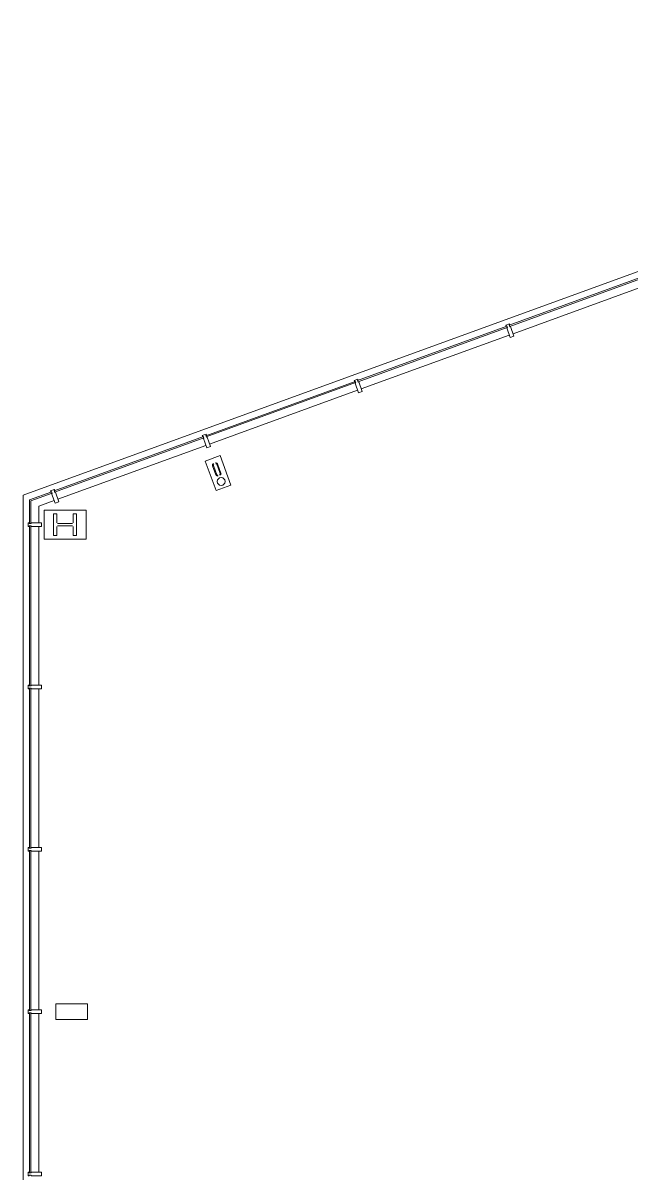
# Model space of a CAD drawing. Header units: inches. Extents: x 938 to 12482, y -17198 to -3672.
# Drawn here: x 6664 to 7127, y -4548 to -3672 of the extents above; entities that cross this region are included whole.
import ezdxf

# ---------------------------------------------------------------- set-up
doc = ezdxf.new("R2010")
doc.units = ezdxf.units.IN
doc.header["$MEASUREMENT"] = 0
doc.layers.add('Building', color=7, linetype='Continuous', true_color=0xffffff)
doc.layers.add('Columns', color=7, linetype='Continuous', true_color=0xffffff)

msp = doc.modelspace()

# ---------------------------------------------------------------- linework, layer by layer
at = {"layer": 'Building', "color": 18, "lineweight": 5, "true_color": 0x000000, "transparency": 33554687}
for points in [[(7651.8, -4692.07), (7651.8, -3671.98), (6663.8, -4031.58), (6663.8, -4822.12), (6667.8, -4825.63)], [(7034.01, -3902.16), (7147.63, -3860.8)], [(7034.35, -3903.1), (7147.97, -3861.74)], [(7036.87, -3908.56), (7149.55, -3867.55)], [(6918.5, -3944.2), (7032.13, -3902.84)], [(6918.85, -3945.14), (7032.47, -3903.78)], [(7034.73, -3911.47), (7032.09, -3904.2), (7032.56, -3904.03), (7032.05, -3902.62), (7031.58, -3902.79), (7031.31, -3902.07), (7034.13, -3901.05), (7034.39, -3901.76), (7033.92, -3901.94), (7034.44, -3903.35), (7034.91, -3903.17), (7037.55, -3910.44), (7034.73, -3911.47)], [(6921.37, -3950.6), (7034.05, -3909.59)], [(6919.23, -3953.51), (6916.59, -3946.24), (6917.06, -3946.07), (6916.54, -3944.66), (6916.07, -3944.83), (6915.81, -3944.11), (6918.63, -3943.09), (6918.89, -3943.8), (6918.42, -3943.97), (6918.94, -3945.38), (6919.41, -3945.21), (6922.05, -3952.48), (6919.23, -3953.51)], [(6803, -3986.23), (6916.63, -3944.88)], [(6803.35, -3987.17), (6916.97, -3945.82)], [(6805.87, -3992.64), (6918.55, -3951.63)], [(6687.5, -4028.27), (6801.12, -3986.92)], [(6687.85, -4029.21), (6801.47, -3987.86)], [(6803.73, -3995.55), (6801.09, -3988.28), (6801.56, -3988.11), (6801.04, -3986.7), (6800.57, -3986.87), (6800.31, -3986.15), (6803.13, -3985.12), (6803.39, -3985.84), (6802.92, -3986.01), (6803.44, -3987.42), (6803.91, -3987.25), (6806.55, -3994.52), (6803.73, -3995.55)], [(6690.37, -4034.68), (6803.05, -3993.67)], [(6822.07, -4023.99), (6810.79, -4028.1), (6802.58, -4005.54), (6813.86, -4001.44), (6822.07, -4023.99)], [(6808.14, -4009.11), (6810.7, -4016.16)], [(6808.72, -4008.9), (6811.29, -4015.94)], [(6811.31, -4007.95), (6813.87, -4015)], [(6811.9, -4007.74), (6814.46, -4014.79)], [(6668.8, -4052.99), (6668.8, -4035.08), (6685.62, -4028.96)], [(6669.8, -4052.99), (6669.8, -4035.78), (6685.97, -4029.9)], [(6688.23, -4037.59), (6685.59, -4030.32), (6686.06, -4030.15), (6685.54, -4028.74), (6685.07, -4028.91), (6684.81, -4028.19), (6687.63, -4027.16), (6687.89, -4027.88), (6687.42, -4028.05), (6687.94, -4029.46), (6688.41, -4029.29), (6691.05, -4036.56), (6688.23, -4037.59)], [(6675.8, -4052.49), (6675.8, -4039.98), (6687.55, -4035.71)], [(6677.8, -4055.49), (6670.06, -4055.49), (6670.06, -4054.99), (6668.56, -4054.99), (6668.56, -4055.49), (6667.8, -4055.49), (6667.8, -4052.49), (6668.56, -4052.49), (6668.56, -4052.99), (6670.06, -4052.99), (6670.06, -4052.49), (6677.8, -4052.49), (6677.8, -4055.49)], [(6668.8, -4054.99), (6668.8, -4176.11)], [(6669.8, -4054.99), (6669.8, -4176.11)], [(6675.8, -4176.11), (6675.8, -4055.49)], [(6677.8, -4179.11), (6670.06, -4179.11), (6670.06, -4178.61), (6668.56, -4178.61), (6668.56, -4179.11), (6667.8, -4179.11), (6667.8, -4176.11), (6668.56, -4176.11), (6668.56, -4176.61), (6670.06, -4176.61), (6670.06, -4176.11), (6677.8, -4176.11), (6677.8, -4179.11)], [(6668.8, -4178.61), (6668.8, -4300.23)], [(6669.8, -4178.61), (6669.8, -4300.23)], [(6675.8, -4299.73), (6675.8, -4179.11)], [(6677.8, -4302.73), (6670.06, -4302.73), (6670.06, -4302.23), (6668.56, -4302.23), (6668.56, -4302.73), (6667.8, -4302.73), (6667.8, -4299.73), (6668.56, -4299.73), (6668.56, -4300.23), (6670.06, -4300.23), (6670.06, -4299.73), (6677.8, -4299.73), (6677.8, -4302.73)], [(6668.8, -4302.23), (6668.8, -4423.85)], [(6669.8, -4302.23), (6669.8, -4423.85)], [(6675.8, -4423.35), (6675.8, -4302.73)], [(6677.8, -4426.35), (6670.06, -4426.35), (6670.06, -4425.85), (6668.56, -4425.85), (6668.56, -4426.35), (6667.8, -4426.35), (6667.8, -4423.35), (6668.56, -4423.35), (6668.56, -4423.85), (6670.06, -4423.85), (6670.06, -4423.35), (6677.8, -4423.35), (6677.8, -4426.35)], [(6668.8, -4425.85), (6668.8, -4547.47)], [(6669.8, -4425.85), (6669.8, -4547.47)], [(6712.8, -4418.85), (6688.8, -4418.85), (6688.8, -4430.85), (6712.8, -4430.85), (6712.8, -4418.85)], [(6675.8, -4546.97), (6675.8, -4426.35)], [(6677.8, -4549.97), (6670.06, -4549.97), (6670.06, -4549.47), (6668.56, -4549.47), (6668.56, -4549.97), (6667.8, -4549.97), (6667.8, -4546.97), (6668.56, -4546.97), (6668.56, -4547.47), (6670.06, -4547.47), (6670.06, -4546.97), (6677.8, -4546.97), (6677.8, -4549.97)]]:
    msp.add_lwpolyline(points, dxfattribs=at).dxf.unprotected_set("ltscale", 0)
msp.add_circle((6814.63, -4021.11), 3, dxfattribs=at).dxf.unprotected_set("ltscale", 0)
for centre, radius, start, end in [((6809.31, -4008.68), 1.25, 110, -160.00001), ((6809.31, -4008.68), 0.625, 110, -160.00001), ((6810.72, -4008.17), 1.25, 20, 109.99999), ((6810.72, -4008.17), 0.625, 20, 109.99999), ((6811.88, -4015.73), 1.25, -160, -70), ((6811.88, -4015.73), 0.625, -160, -70), ((6813.29, -4015.22), 0.625, -70, 20), ((6813.29, -4015.22), 1.25, -70, 20)]:
    msp.add_arc(centre, radius, start, end, dxfattribs=at).dxf.unprotected_set("ltscale", 0)
at = {"layer": 'Columns', "color": 6, "lineweight": 5, "transparency": 33554687}
for points in [[(6679.81, -4064.99), (6711.79, -4064.99), (6711.79, -4042.99), (6679.81, -4042.99), (6679.81, -4064.99)], [(6689.5, -4052.59), (6689.5, -4045.81), (6687.03, -4045.81), (6687.03, -4062.17), (6689.5, -4062.17), (6689.5, -4055.38)], [(6702.1, -4052.59), (6702.1, -4045.81), (6704.57, -4045.81), (6704.57, -4062.17), (6702.1, -4062.17), (6702.1, -4055.38)], [(6701.47, -4053.22), (6690.12, -4053.22)], [(6701.47, -4054.76), (6690.12, -4054.76)]]:
    msp.add_lwpolyline(points, dxfattribs=at).dxf.unprotected_set("ltscale", 0)

doc.saveas('drawing.dxf')
